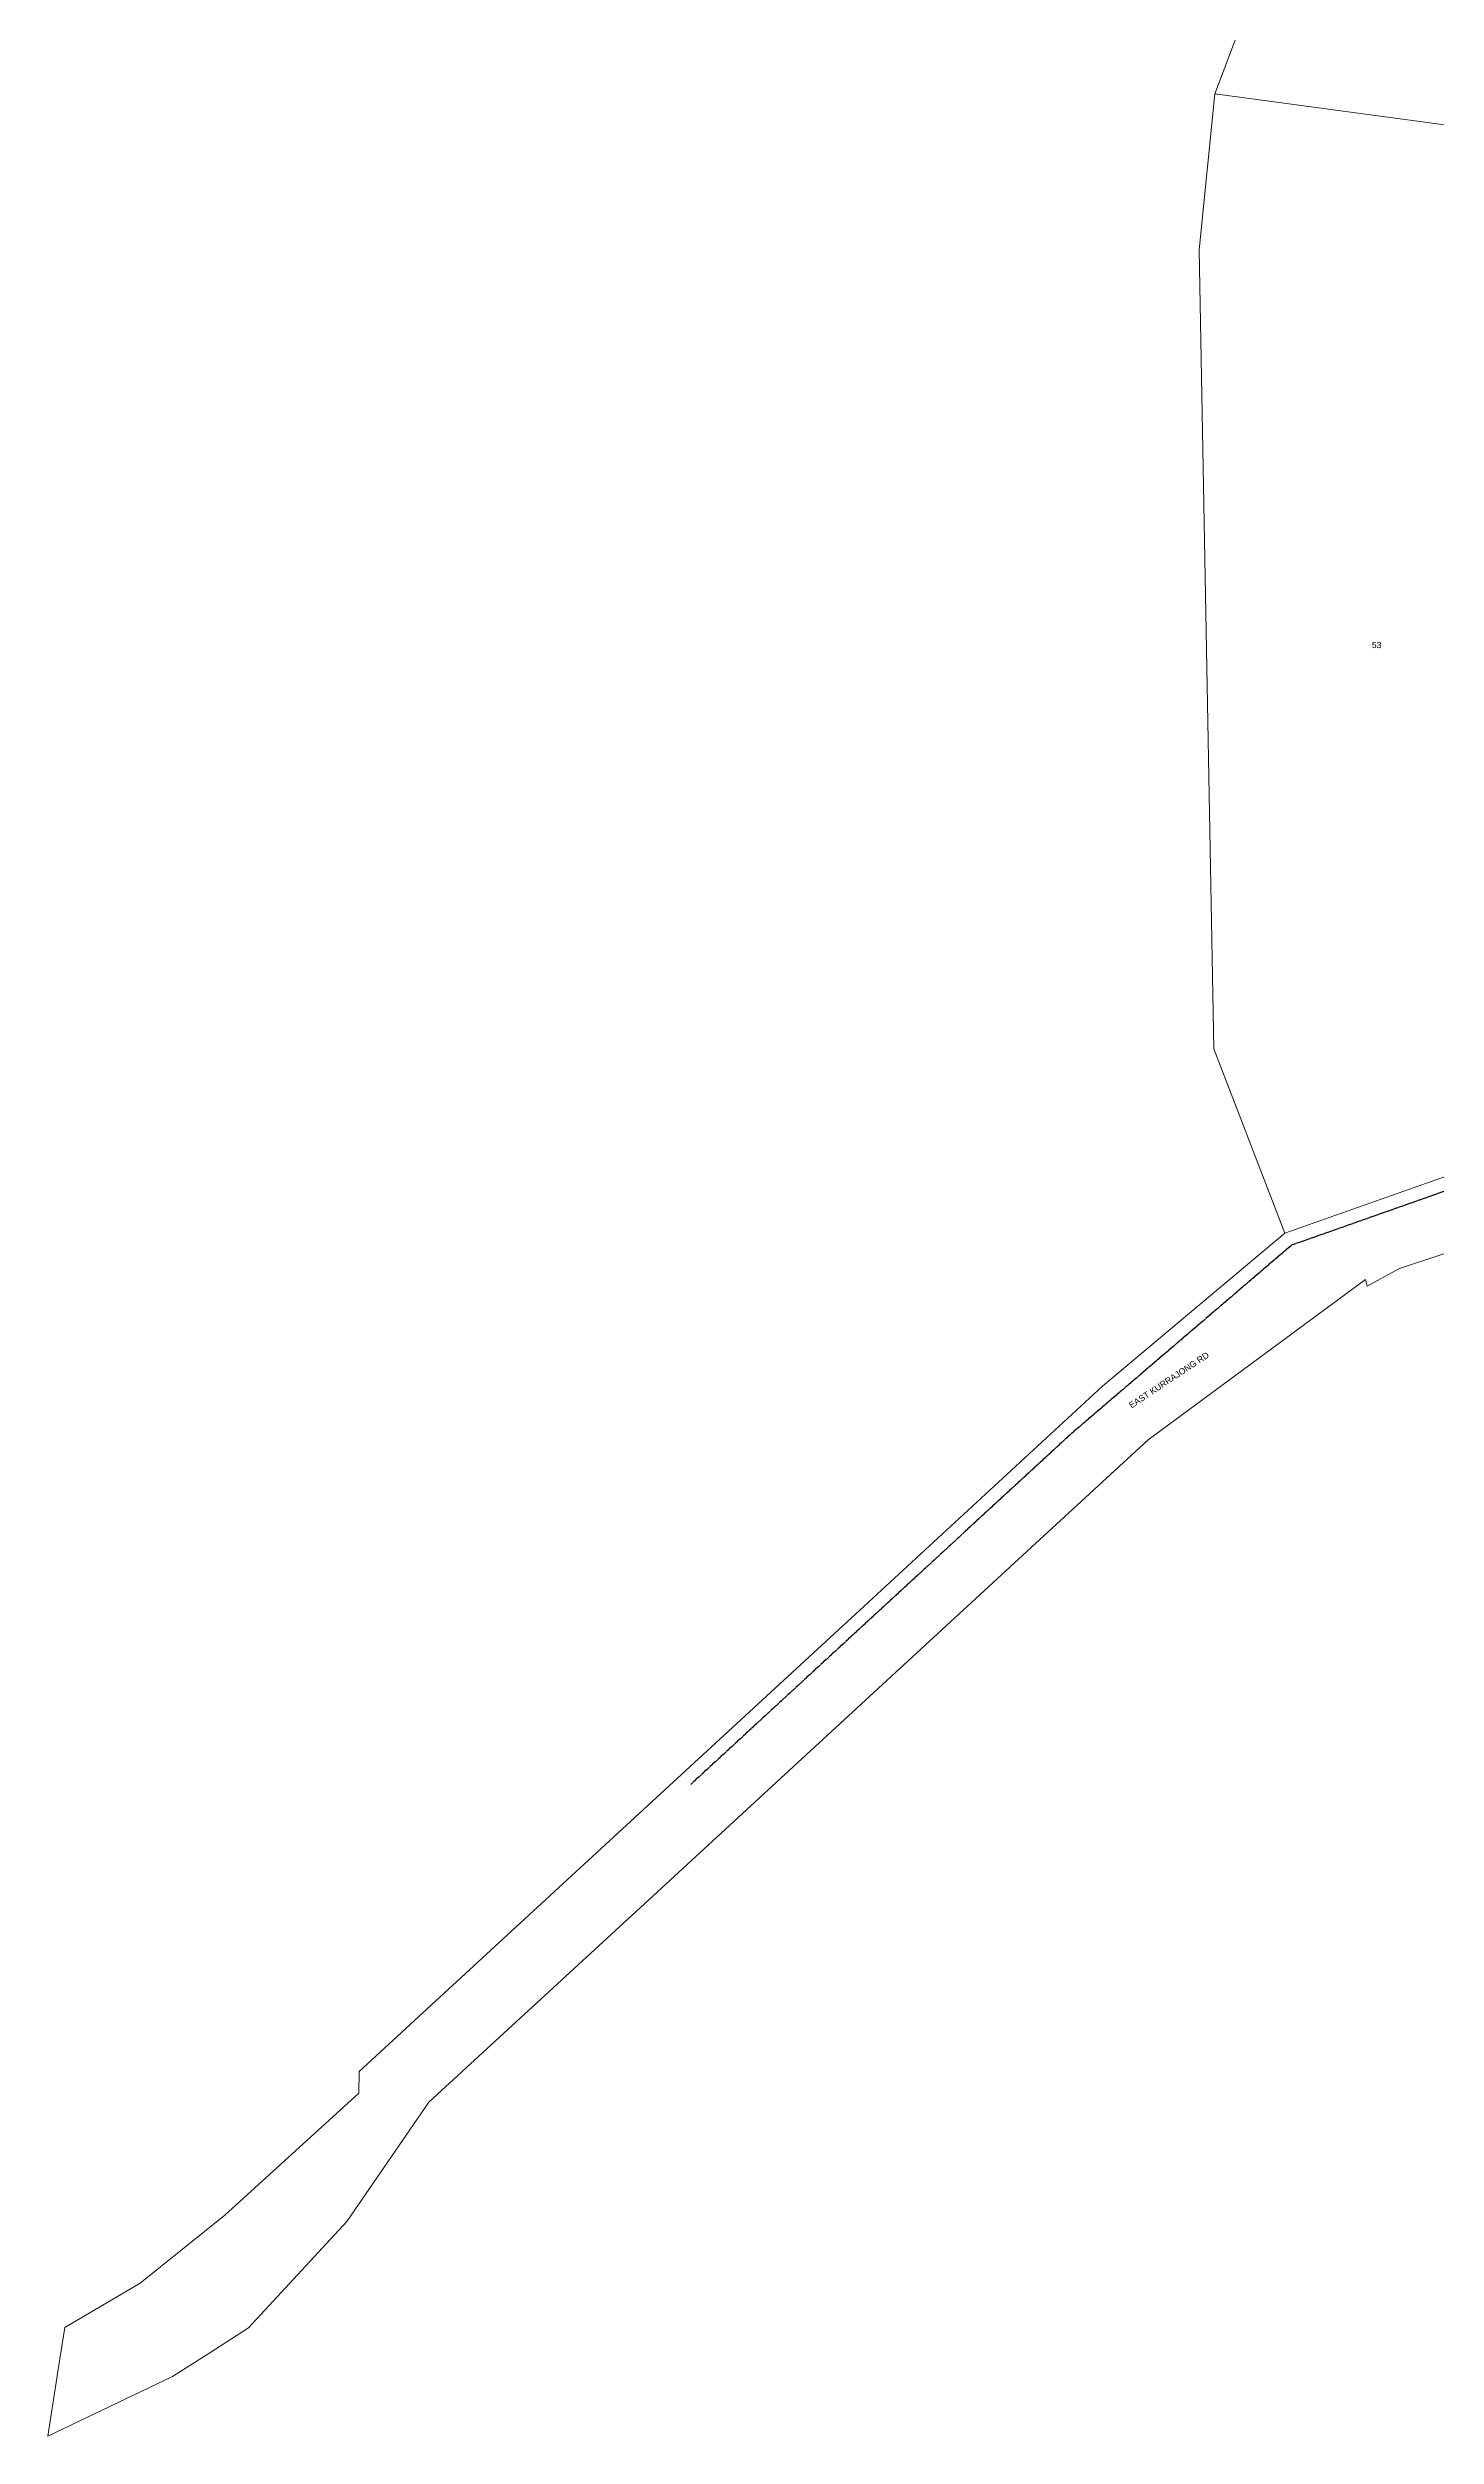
# Model space of a CAD drawing. Header units: metres. Extents: x 285637 to 287404, y 6287682 to 6290348.
# Drawn here: x 285637 to 286042, y 6287848 to 6288544 of the extents above; entities that cross this region are included whole.
import ezdxf

# ---------------------------------------------------------------- set-up
doc = ezdxf.new("R2010")
doc.units = ezdxf.units.M
doc.linetypes.add('Cable Exist OH', pattern=[1, 1, 0])
doc.layers.add('Cadastre Land Parcels_SP_EXT', color=7, linetype='Continuous', lineweight=5)
doc.layers.add('Cadastre Roads_SP_EXT', color=7, linetype='Continuous', lineweight=5)
doc.layers.add('Mains_HV_EXT', color=7, linetype='Continuous')
doc.styles.get("Standard").update_dxf_attribs({"font": 'arial.ttf'})

msp = doc.modelspace()

# ---------------------------------------------------------------- linework, layer by layer
at = {"layer": 'Cadastre Land Parcels_SP_EXT', "linetype": 'Continuous'}
for points in [[(286306.1, 6288624.68), (286024.35, 6288655.01), (285977.3, 6288530.69), (286111.96, 6288512.52), (286296.27, 6288487.64), (286316.47, 6288558.36), (286306.1, 6288624.68)], [(286111.96, 6288512.52), (285977.3, 6288530.69), (285972.77, 6288485.2), (285977.05, 6288252.47), (285997.73, 6288198.76), (286101.79, 6288235.44), (286111.96, 6288512.52)]]:
    msp.add_lwpolyline(points, close=True, dxfattribs=at)
at = {"layer": 'Cadastre Roads_SP_EXT', "linetype": 'Continuous'}
msp.add_lwpolyline([(286101.79, 6288235.44), (285997.73, 6288198.76), (285944.59, 6288154.11), (285873.86, 6288088.93), (285727.99, 6287954.51), (285727.86, 6287948.2), (285688.81, 6287912.63), (285664.15, 6287892.82), (285642.18, 6287879.92), (285640.75, 6287870.75), (285637.24, 6287848.23), (285673.64, 6287865.61), (285684.44, 6287872.53), (285695.71, 6287879.76), (285724.42, 6287910.77), (285748.26, 6287945.51), (285812.36, 6288004.51), (285925.08, 6288108.27), (285957.93, 6288138.51), (286021.27, 6288185.23), (286021.7, 6288183.27), (286031.14, 6288188.47), (286031.14, 6288188.47), (286068.76, 6288200.83)], dxfattribs=at)
at = {"layer": 'Mains_HV_EXT', "linetype": 'Cable Exist OH'}
msp.add_lwpolyline([(286223.06, 6288269.51), (286102.54, 6288231.47), (285999.74, 6288195.24), (285935.27, 6288140.09), (285824.62, 6288038.13)], dxfattribs=at)

# ---------------------------------------------------------------- texts
at = {"layer": 'Cadastre Land Parcels_SP_EXT'}
msp.add_text('53', height=1.8, dxfattribs=at).set_placement((286023.1, 6288369.18))
at = {"layer": 'Cadastre Roads_SP_EXT'}
msp.add_text('EAST KURRAJONG RD', height=1.8, rotation=33.5897, dxfattribs=at).set_placement((285953.06, 6288147.62))

doc.saveas('drawing.dxf')
